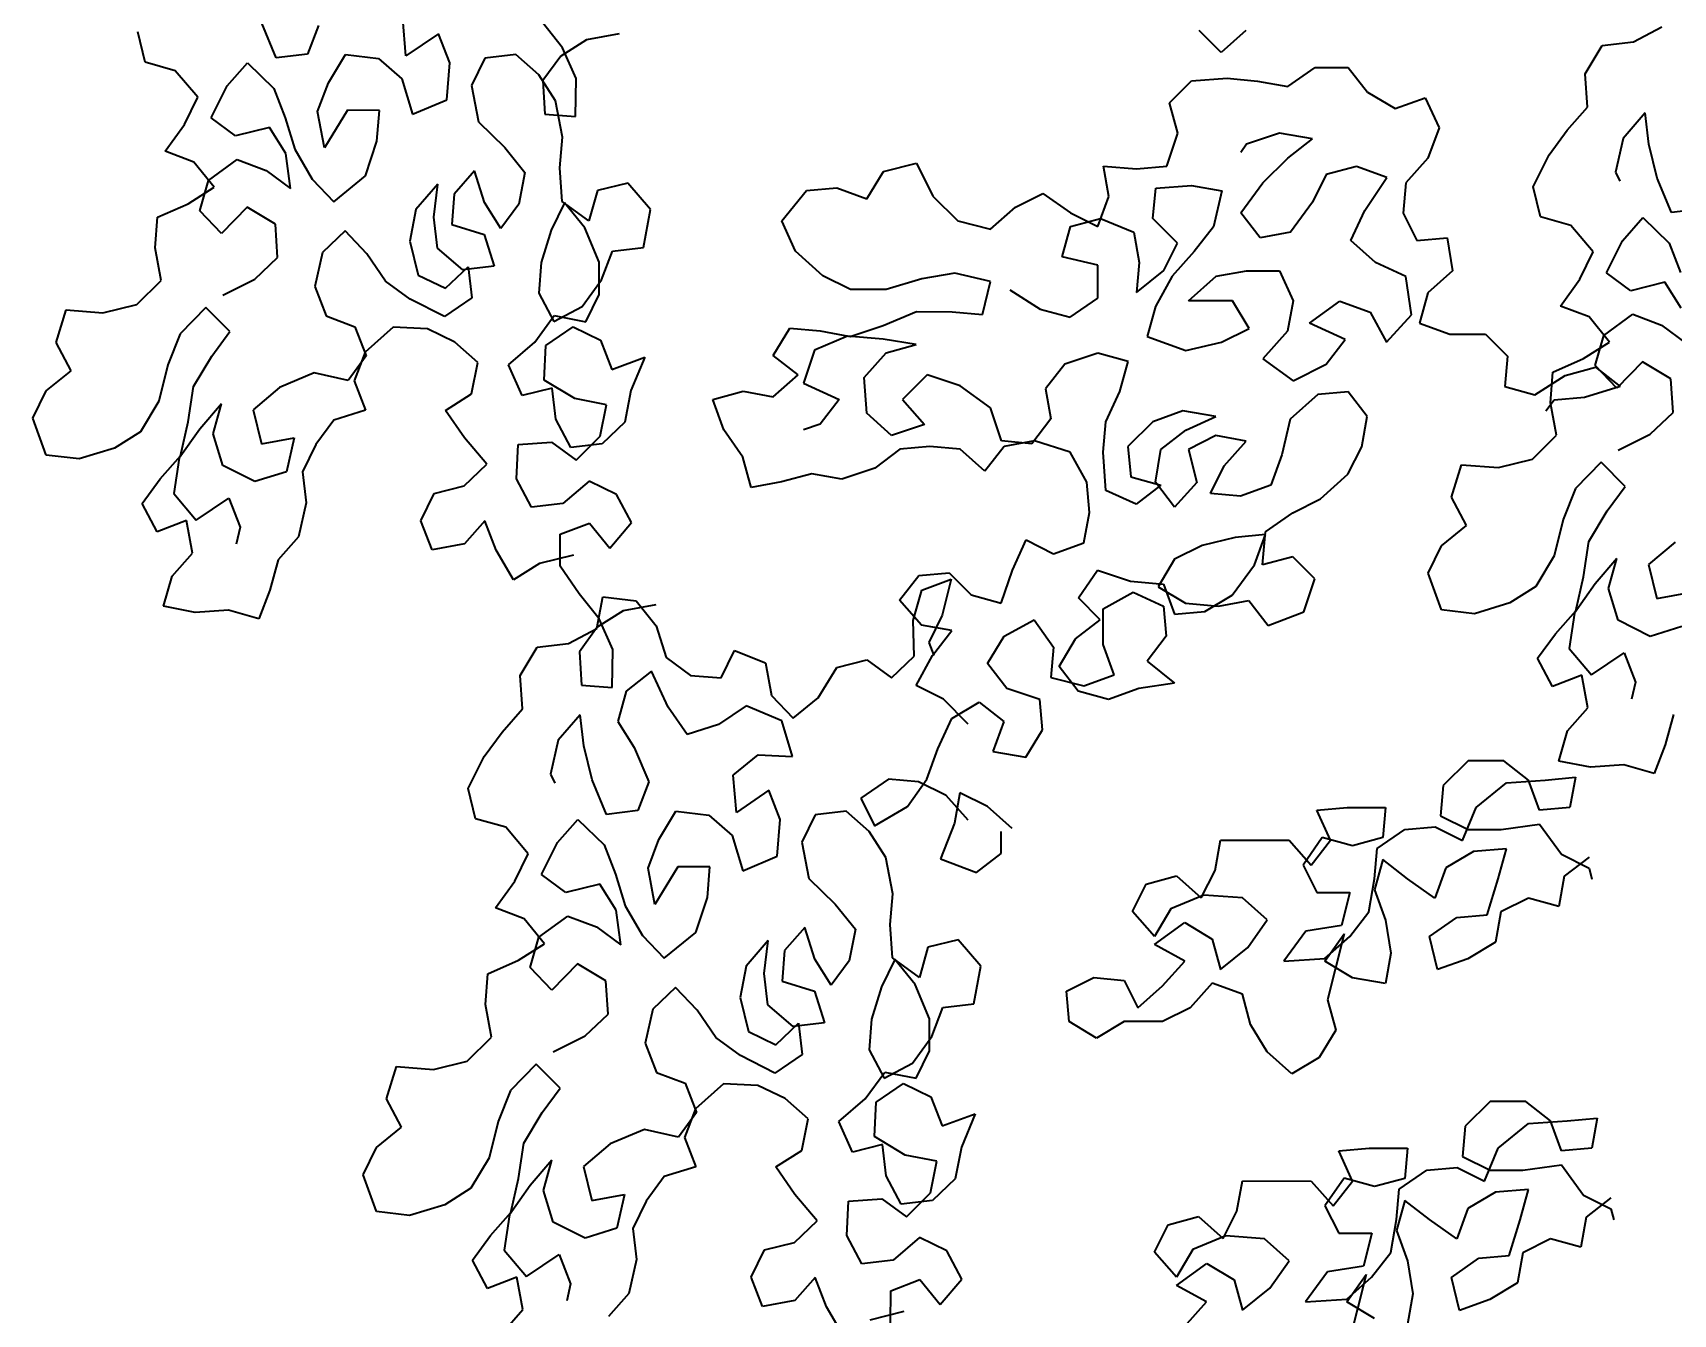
# Model space of a CAD drawing. Header units: millimetres. Extents: x 3675 to 7804, y -1257 to 3701.
# Drawn here: x 4419.5 to 4530, y -495.5 to -409.2 of the extents above; entities that cross this region are included whole.
import ezdxf

# ---------------------------------------------------------------- set-up
doc = ezdxf.new("R2010")
doc.units = ezdxf.units.MM
doc.layers.add('L-shrub', color=74, linetype='Continuous', lineweight=35)

# ---------------------------------------------------------------- blocks, each defined once
blk = doc.blocks.new('a4')
for p, q in [((-0.92666, 1.79942), (-0.9321, 1.81233)), ((-0.8781, 1.80017), (-0.8793, 1.81413)), ((-0.81946, 1.8032), (-0.82703, 1.81258)), ((-0.97576, 1.79779), (-0.97855, 1.8091)), ((-0.91091, 1.81156), (-0.915, 1.8008)), ((-0.86589, 1.80844), (-0.8781, 1.80017)), ((-0.86168, 1.79748), (-0.86589, 1.80844)), ((-0.81045, 1.80618), (-0.82017, 1.80002)), ((-0.79825, 1.80844), (-0.81045, 1.80618)), ((-0.57291, 1.80143), (-0.58114, 1.80968)), ((-0.56364, 1.80966), (-0.57291, 1.80143)), ((-0.41848, 1.80542), (-0.40787, 1.81104)), ((-0.915, 1.8008), (-0.92666, 1.79942)), ((-0.90709, 1.79001), (-0.9007, 1.80059)), ((-0.9007, 1.80059), (-0.88834, 1.79914)), ((-0.83695, 1.80059), (-0.84861, 1.79921)), ((-0.82832, 1.79297), (-0.83695, 1.80059)), ((-0.82017, 1.80002), (-0.82691, 1.79086)), ((-0.81437, 1.79171), (-0.81946, 1.8032)), ((-0.43653, 1.79346), (-0.43014, 1.80404)), ((-0.43014, 1.80404), (-0.41848, 1.80542)), ((-0.96447, 1.79458), (-0.97576, 1.79779)), ((-0.95602, 1.78467), (-0.96447, 1.79458)), ((-0.94506, 1.78887), (-0.93744, 1.79751)), ((-0.93744, 1.79751), (-0.92758, 1.78794)), ((-0.88834, 1.79914), (-0.87971, 1.79152)), ((-0.86278, 1.78371), (-0.86168, 1.79748)), ((-0.84861, 1.79921), (-0.85358, 1.78898)), ((-0.54791, 1.78864), (-0.53761, 1.79583)), ((-0.53761, 1.79583), (-0.52525, 1.79582)), ((-0.52525, 1.79582), (-0.51805, 1.78655)), ((-0.95109, 1.77688), (-0.94506, 1.78887)), ((-0.92758, 1.78794), (-0.92337, 1.77698)), ((-0.91118, 1.77925), (-0.90709, 1.79001)), ((-0.87971, 1.79152), (-0.87569, 1.77827)), ((-0.85358, 1.78898), (-0.85097, 1.77538)), ((-0.82217, 1.78325), (-0.82832, 1.79297)), ((-0.82691, 1.79086), (-0.82606, 1.77832)), ((-0.81458, 1.77741), (-0.81437, 1.79171)), ((-0.59219, 1.7825), (-0.58395, 1.79073)), ((-0.58395, 1.79073), (-0.57056, 1.79175)), ((-0.57056, 1.79175), (-0.55924, 1.79071)), ((-0.55924, 1.79071), (-0.54791, 1.78864)), ((-0.43568, 1.78092), (-0.43653, 1.79346)), ((-0.96099, 1.77444), (-0.95602, 1.78467)), ((-0.87569, 1.77827), (-0.86278, 1.78371)), ((-0.81955, 1.76964), (-0.82217, 1.78325)), ((-0.58911, 1.77117), (-0.59219, 1.7825)), ((-0.51805, 1.78655), (-0.50776, 1.78036)), ((-0.50776, 1.78036), (-0.49643, 1.78447)), ((-0.49643, 1.78447), (-0.49129, 1.77314)), ((-0.94193, 1.77015), (-0.95109, 1.77688)), ((-0.92337, 1.77698), (-0.91969, 1.76514)), ((-0.90856, 1.76564), (-0.91118, 1.77925)), ((-0.90005, 1.77975), (-0.90856, 1.76564)), ((-0.88804, 1.77971), (-0.90005, 1.77975)), ((-0.88896, 1.76824), (-0.88804, 1.77971)), ((-0.85097, 1.77538), (-0.84111, 1.76581)), ((-0.82606, 1.77832), (-0.81458, 1.77741)), ((-0.4433, 1.77229), (-0.43568, 1.78092)), ((-0.41414, 1.77874), (-0.42229, 1.76923)), ((-0.41276, 1.76708), (-0.41414, 1.77874)), ((-0.96826, 1.76439), (-0.96099, 1.77444)), ((-0.92921, 1.77329), (-0.94193, 1.77015)), ((-0.92305, 1.76356), (-0.92921, 1.77329)), ((-0.82047, 1.75817), (-0.81955, 1.76964)), ((-0.59324, 1.75882), (-0.58911, 1.77117)), ((-0.55102, 1.77113), (-0.56338, 1.76703)), ((-0.53866, 1.76906), (-0.55102, 1.77113)), ((-0.54794, 1.76186), (-0.53866, 1.76906)), ((-0.49129, 1.77314), (-0.49542, 1.76182)), ((-0.45003, 1.76312), (-0.4433, 1.77229)), ((-0.42229, 1.76923), (-0.42515, 1.75652)), ((-0.95749, 1.7603), (-0.96826, 1.76439)), ((-0.92132, 1.75049), (-0.92305, 1.76356)), ((-0.91969, 1.76514), (-0.91319, 1.754)), ((-0.89323, 1.75518), (-0.88896, 1.76824)), ((-0.84111, 1.76581), (-0.83354, 1.75643)), ((-0.56338, 1.76703), (-0.56544, 1.76394)), ((-0.45607, 1.75113), (-0.45003, 1.76312)), ((-0.40962, 1.75436), (-0.41276, 1.76708)), ((-0.94993, 1.75092), (-0.95749, 1.7603)), ((-0.95204, 1.7534), (-0.94125, 1.76132)), ((-0.94125, 1.76132), (-0.93048, 1.75723)), ((-0.93048, 1.75723), (-0.92132, 1.75049)), ((-0.85243, 1.75702), (-0.86005, 1.74838)), ((-0.84876, 1.74517), (-0.85243, 1.75702)), ((-0.81962, 1.74563), (-0.82047, 1.75817)), ((-0.70549, 1.74656), (-0.6993, 1.75685)), ((-0.6993, 1.75685), (-0.68694, 1.75993)), ((-0.68694, 1.75993), (-0.68078, 1.74757)), ((-0.61488, 1.74751), (-0.61693, 1.75884)), ((-0.61693, 1.75884), (-0.60457, 1.7578)), ((-0.60457, 1.7578), (-0.59324, 1.75882)), ((-0.55721, 1.75261), (-0.54794, 1.76186)), ((-0.5222, 1.75875), (-0.53353, 1.75567)), ((-0.51087, 1.75462), (-0.5222, 1.75875)), ((-0.49542, 1.76182), (-0.50367, 1.75256)), ((-0.95966, 1.74477), (-0.94993, 1.75092)), ((-0.95525, 1.74211), (-0.95204, 1.7534)), ((-0.91319, 1.754), (-0.90509, 1.7455)), ((-0.90509, 1.7455), (-0.89323, 1.75518)), ((-0.86622, 1.75211), (-0.87437, 1.74259)), ((-0.86767, 1.73975), (-0.86622, 1.75211)), ((-0.83354, 1.75643), (-0.83587, 1.74461)), ((-0.79505, 1.75245), (-0.80636, 1.74965)), ((-0.7866, 1.74253), (-0.79505, 1.75245)), ((-0.72814, 1.74967), (-0.71681, 1.75069)), ((-0.71681, 1.75069), (-0.70549, 1.74656)), ((-0.59841, 1.73926), (-0.59737, 1.75058)), ((-0.59737, 1.75058), (-0.58398, 1.7516)), ((-0.58398, 1.7516), (-0.57266, 1.74953)), ((-0.56546, 1.74129), (-0.55721, 1.75261)), ((-0.53353, 1.75567), (-0.53868, 1.74538)), ((-0.51912, 1.74227), (-0.51087, 1.75462)), ((-0.50367, 1.75256), (-0.50471, 1.74123)), ((-0.45327, 1.73982), (-0.45607, 1.75113)), ((-0.42515, 1.75652), (-0.42357, 1.75316)), ((-0.40418, 1.74145), (-0.40962, 1.75436)), ((-0.97115, 1.73968), (-0.95966, 1.74477)), ((-0.86005, 1.74838), (-0.86096, 1.73691)), ((-0.8426, 1.73545), (-0.84876, 1.74517)), ((-0.83587, 1.74461), (-0.8426, 1.73545)), ((-0.81874, 1.74509), (-0.82371, 1.73486)), ((-0.80957, 1.73836), (-0.81962, 1.74563)), ((-0.81117, 1.73571), (-0.81874, 1.74509)), ((-0.80636, 1.74965), (-0.80957, 1.73836)), ((-0.73742, 1.73836), (-0.72814, 1.74967)), ((-0.68078, 1.74757), (-0.67152, 1.73829)), ((-0.64989, 1.74342), (-0.63959, 1.74856)), ((-0.63959, 1.74856), (-0.6293, 1.74135)), ((-0.61901, 1.73619), (-0.61488, 1.74751)), ((-0.57266, 1.74953), (-0.57576, 1.73615)), ((-0.53868, 1.74538), (-0.54693, 1.73406)), ((-0.97206, 1.7282), (-0.97115, 1.73968)), ((-0.94715, 1.73361), (-0.95525, 1.74211)), ((-0.93759, 1.74347), (-0.94715, 1.73361)), ((-0.92701, 1.73709), (-0.93759, 1.74347)), ((-0.87437, 1.74259), (-0.8767, 1.73077)), ((-0.86628, 1.72809), (-0.86767, 1.73975)), ((-0.78911, 1.72841), (-0.7866, 1.74253)), ((-0.73228, 1.72702), (-0.73742, 1.73836)), ((-0.67152, 1.73829), (-0.65917, 1.73519)), ((-0.65917, 1.73519), (-0.64989, 1.74342)), ((-0.6293, 1.74135), (-0.61901, 1.73619)), ((-0.6293, 1.7362), (-0.61798, 1.73928)), ((-0.61798, 1.73928), (-0.60562, 1.73412)), ((-0.58915, 1.72998), (-0.59841, 1.73926)), ((-0.55826, 1.73201), (-0.56546, 1.74129)), ((-0.52428, 1.73095), (-0.51912, 1.74227)), ((-0.50471, 1.74123), (-0.49957, 1.73093)), ((-0.44198, 1.73661), (-0.45327, 1.73982)), ((-0.42257, 1.73091), (-0.41495, 1.73954)), ((-0.41495, 1.73954), (-0.40509, 1.72998)), ((-0.39252, 1.74284), (-0.40418, 1.74145)), ((-0.92616, 1.72455), (-0.92701, 1.73709)), ((-0.90088, 1.73454), (-0.90938, 1.72644)), ((-0.89278, 1.72604), (-0.90088, 1.73454)), ((-0.86096, 1.73691), (-0.84879, 1.73317)), ((-0.84879, 1.73317), (-0.84511, 1.72132)), ((-0.82371, 1.73486), (-0.82745, 1.72269)), ((-0.80573, 1.72281), (-0.81117, 1.73571)), ((-0.6324, 1.72487), (-0.6293, 1.7362)), ((-0.60562, 1.73412), (-0.60357, 1.72279)), ((-0.57576, 1.73615), (-0.58298, 1.72689)), ((-0.54693, 1.73406), (-0.55826, 1.73201)), ((-0.43353, 1.7267), (-0.44198, 1.73661)), ((-0.9698, 1.71601), (-0.97206, 1.7282)), ((-0.90938, 1.72644), (-0.91224, 1.71374)), ((-0.88574, 1.71578), (-0.89278, 1.72604)), ((-0.8767, 1.73077), (-0.87355, 1.71805)), ((-0.85677, 1.71994), (-0.86628, 1.72809)), ((-0.80486, 1.71627), (-0.80077, 1.72703)), ((-0.80077, 1.72703), (-0.78911, 1.72841)), ((-0.72199, 1.71775), (-0.73228, 1.72702)), ((-0.59431, 1.71969), (-0.58915, 1.72998)), ((-0.58298, 1.72689), (-0.59122, 1.71763)), ((-0.51502, 1.72271), (-0.52428, 1.73095)), ((-0.49957, 1.73093), (-0.48824, 1.73195)), ((-0.48824, 1.73195), (-0.48619, 1.71959)), ((-0.4385, 1.71647), (-0.43353, 1.7267)), ((-0.42861, 1.71892), (-0.42257, 1.73091)), ((-0.40509, 1.72998), (-0.40088, 1.71902)), ((-0.93466, 1.71644), (-0.92616, 1.72455)), ((-0.86332, 1.71307), (-0.85482, 1.72117)), ((-0.84511, 1.72132), (-0.85677, 1.71994)), ((-0.85482, 1.72117), (-0.85344, 1.70952)), ((-0.82745, 1.72269), (-0.82836, 1.71121)), ((-0.80576, 1.7108), (-0.80573, 1.72281)), ((-0.61902, 1.72177), (-0.6324, 1.72487)), ((-0.61903, 1.70942), (-0.61902, 1.72177)), ((-0.60357, 1.72279), (-0.60461, 1.71146)), ((-0.5037, 1.71755), (-0.51502, 1.72271)), ((-0.97883, 1.70703), (-0.9698, 1.71601)), ((-0.94668, 1.71047), (-0.93466, 1.71644)), ((-0.91224, 1.71374), (-0.90803, 1.70278)), ((-0.87658, 1.70905), (-0.88574, 1.71578)), ((-0.87355, 1.71805), (-0.86332, 1.71307)), ((-0.81213, 1.70623), (-0.80486, 1.71627)), ((-0.7117, 1.71259), (-0.72199, 1.71775)), ((-0.68492, 1.71668), (-0.69831, 1.71258)), ((-0.67257, 1.71873), (-0.68492, 1.71668)), ((-0.65918, 1.71563), (-0.67257, 1.71873)), ((-0.66228, 1.70328), (-0.65918, 1.71563)), ((-0.60461, 1.71146), (-0.59431, 1.71969)), ((-0.59122, 1.71763), (-0.59741, 1.70631)), ((-0.58505, 1.70835), (-0.57475, 1.71761)), ((-0.57475, 1.71761), (-0.56342, 1.71966)), ((-0.56342, 1.71966), (-0.55106, 1.71965)), ((-0.55106, 1.71965), (-0.54593, 1.70832)), ((-0.50165, 1.70313), (-0.5037, 1.71755)), ((-0.48619, 1.71959), (-0.49547, 1.71136)), ((-0.44577, 1.70643), (-0.4385, 1.71647)), ((-0.41944, 1.71218), (-0.42861, 1.71892)), ((-0.40672, 1.71533), (-0.41944, 1.71218)), ((-0.40056, 1.7056), (-0.40672, 1.71533)), ((-0.8637, 1.70248), (-0.87658, 1.70905)), ((-0.85344, 1.70952), (-0.8637, 1.70248)), ((-0.82836, 1.71121), (-0.82274, 1.7006)), ((-0.81073, 1.70057), (-0.80576, 1.7108)), ((-0.69831, 1.71258), (-0.7117, 1.71259)), ((-0.65198, 1.71253), (-0.64066, 1.70532)), ((-0.62934, 1.70222), (-0.61903, 1.70942)), ((-0.56858, 1.70834), (-0.58505, 1.70835)), ((-0.56241, 1.69804), (-0.56858, 1.70834)), ((-0.54593, 1.70832), (-0.548, 1.69699)), ((-0.53976, 1.70008), (-0.52842, 1.7083)), ((-0.52842, 1.7083), (-0.5171, 1.70417)), ((-0.49547, 1.71136), (-0.49857, 1.70004)), ((-1.00906, 1.69281), (-1.00532, 1.70498)), ((-1.00532, 1.70498), (-0.99155, 1.70388)), ((-0.99155, 1.70388), (-0.97883, 1.70703)), ((-0.95305, 1.7059), (-0.96261, 1.69604)), ((-0.94407, 1.69687), (-0.95305, 1.7059)), ((-0.90803, 1.70278), (-0.89727, 1.69869)), ((-0.82983, 1.69285), (-0.82256, 1.7029)), ((-0.82274, 1.7006), (-0.81213, 1.70623)), ((-0.82256, 1.7029), (-0.81073, 1.70057)), ((-0.69936, 1.69919), (-0.687, 1.70433)), ((-0.687, 1.70433), (-0.67361, 1.70432)), ((-0.67361, 1.70432), (-0.66228, 1.70328)), ((-0.64066, 1.70532), (-0.62934, 1.70222)), ((-0.59741, 1.70631), (-0.60051, 1.69498)), ((-0.5171, 1.70417), (-0.51093, 1.69284)), ((-0.51093, 1.69284), (-0.50165, 1.70313)), ((-0.43501, 1.70233), (-0.44577, 1.70643)), ((-0.42744, 1.69296), (-0.43501, 1.70233)), ((-0.42955, 1.69543), (-0.41876, 1.70335)), ((-0.41876, 1.70335), (-0.408, 1.69926)), ((-0.96261, 1.69604), (-0.96723, 1.68439)), ((-0.9508, 1.6877), (-0.94407, 1.69687)), ((-0.89727, 1.69869), (-0.89306, 1.68773)), ((-0.88296, 1.69847), (-0.89341, 1.68914)), ((-0.87007, 1.69791), (-0.88296, 1.69847)), ((-0.85985, 1.69293), (-0.87007, 1.69791)), ((-0.82577, 1.69161), (-0.81551, 1.69864)), ((-0.81551, 1.69864), (-0.80528, 1.69367)), ((-0.74055, 1.6879), (-0.73437, 1.69819)), ((-0.73437, 1.69819), (-0.72304, 1.69715)), ((-0.72304, 1.69715), (-0.71172, 1.69508)), ((-0.71172, 1.69508), (-0.69936, 1.69919)), ((-0.57271, 1.6929), (-0.56241, 1.69804)), ((-0.548, 1.69699), (-0.55727, 1.68671)), ((-0.52638, 1.69389), (-0.53976, 1.70008)), ((-0.49857, 1.70004), (-0.48725, 1.69591)), ((-0.48725, 1.69591), (-0.47386, 1.6959)), ((-0.47386, 1.6959), (-0.46563, 1.68765)), ((-0.43276, 1.68414), (-0.42955, 1.69543)), ((-0.408, 1.69926), (-0.39883, 1.69253)), ((-1.00344, 1.6822), (-1.00906, 1.69281)), ((-0.85121, 1.68532), (-0.85985, 1.69293)), ((-0.83974, 1.6844), (-0.82983, 1.69285)), ((-0.82633, 1.67872), (-0.82577, 1.69161)), ((-0.80528, 1.69367), (-0.80107, 1.68271)), ((-0.72511, 1.68995), (-0.72924, 1.6776)), ((-0.71275, 1.69509), (-0.72511, 1.68995)), ((-0.69936, 1.69404), (-0.71275, 1.69509)), ((-0.68701, 1.69197), (-0.69936, 1.69404)), ((-0.69834, 1.68889), (-0.68701, 1.69197)), ((-0.60051, 1.69498), (-0.5861, 1.68982)), ((-0.5861, 1.68982), (-0.57271, 1.6929)), ((-0.53359, 1.68463), (-0.52638, 1.69389)), ((-0.43717, 1.6868), (-0.42744, 1.69296)), ((-0.96723, 1.68439), (-0.97063, 1.67081)), ((-0.95772, 1.67624), (-0.9508, 1.6877)), ((-0.89306, 1.68773), (-0.89979, 1.67856)), ((-0.89341, 1.68914), (-0.8975, 1.67838)), ((-0.85354, 1.67349), (-0.85121, 1.68532)), ((-0.83465, 1.67291), (-0.83974, 1.6844)), ((-0.80107, 1.68271), (-0.7887, 1.68727)), ((-0.7887, 1.68727), (-0.79385, 1.67474)), ((-0.73129, 1.68069), (-0.74055, 1.6879)), ((-0.70658, 1.67964), (-0.69834, 1.68889)), ((-0.63141, 1.68471), (-0.63863, 1.67545)), ((-0.61905, 1.68882), (-0.63141, 1.68471)), ((-0.60773, 1.68572), (-0.61905, 1.68882)), ((-0.61083, 1.6744), (-0.60773, 1.68572)), ((-0.55727, 1.68671), (-0.54595, 1.67846)), ((-0.54595, 1.67846), (-0.53359, 1.68463)), ((-0.46563, 1.68765), (-0.46667, 1.67633)), ((-0.44866, 1.68171), (-0.43717, 1.6868)), ((-0.44401, 1.68042), (-0.43268, 1.6835)), ((-0.42466, 1.67564), (-0.43276, 1.68414)), ((-0.43268, 1.6835), (-0.42342, 1.67629)), ((-0.4151, 1.68551), (-0.42466, 1.67564)), ((-0.40452, 1.67912), (-0.4151, 1.68551)), ((-1.01282, 1.67463), (-1.00344, 1.6822)), ((-0.9125, 1.68142), (-0.92541, 1.67598)), ((-0.89979, 1.67856), (-0.9125, 1.68142)), ((-0.8975, 1.67838), (-0.89329, 1.66742)), ((-0.81487, 1.6718), (-0.82633, 1.67872)), ((-0.74057, 1.67246), (-0.73129, 1.68069)), ((-0.72924, 1.6776), (-0.71586, 1.67141)), ((-0.70556, 1.66625), (-0.70658, 1.67964)), ((-0.6829, 1.68064), (-0.69217, 1.67138)), ((-0.67055, 1.67651), (-0.6829, 1.68064)), ((-0.45535, 1.67323), (-0.44401, 1.68042)), ((-0.44957, 1.67023), (-0.44866, 1.68171)), ((-0.40367, 1.66658), (-0.40452, 1.67912)), ((-1.01779, 1.6644), (-1.01282, 1.67463)), ((-0.97063, 1.67081), (-0.97754, 1.65935)), ((-0.9597, 1.66301), (-0.95772, 1.67624)), ((-0.92541, 1.67598), (-0.93532, 1.66753)), ((-0.86327, 1.66734), (-0.85354, 1.67349)), ((-0.82334, 1.67571), (-0.83465, 1.67291)), ((-0.82196, 1.66405), (-0.82334, 1.67571)), ((-0.80305, 1.66947), (-0.81487, 1.6718)), ((-0.79385, 1.67474), (-0.79618, 1.66292)), ((-0.76322, 1.67145), (-0.75189, 1.67453)), ((-0.75911, 1.66012), (-0.76322, 1.67145)), ((-0.75189, 1.67453), (-0.74057, 1.67246)), ((-0.71586, 1.67141), (-0.72307, 1.66215)), ((-0.69217, 1.67138), (-0.68395, 1.66211)), ((-0.65923, 1.66827), (-0.67055, 1.67651)), ((-0.63863, 1.67545), (-0.63658, 1.66413)), ((-0.61599, 1.66308), (-0.61083, 1.6744)), ((-0.53669, 1.6733), (-0.547, 1.66404)), ((-0.52536, 1.67432), (-0.53669, 1.6733)), ((-0.51816, 1.66505), (-0.52536, 1.67432)), ((-0.46667, 1.67633), (-0.45535, 1.67323)), ((-0.44814, 1.67116), (-0.45123, 1.66705)), ((-0.43681, 1.67218), (-0.44814, 1.67116)), ((-0.42342, 1.67629), (-0.43681, 1.67218)), ((-0.94714, 1.66986), (-0.95529, 1.66035)), ((-0.95035, 1.65857), (-0.94714, 1.66986)), ((-0.93532, 1.66753), (-0.93217, 1.65481)), ((-0.89329, 1.66742), (-0.90513, 1.66374)), ((-0.85623, 1.65708), (-0.86327, 1.66734)), ((-0.80537, 1.65765), (-0.80305, 1.66947)), ((-0.69631, 1.658), (-0.70556, 1.66625)), ((-0.65512, 1.65591), (-0.65923, 1.66827)), ((-0.58715, 1.66717), (-0.59848, 1.66306)), ((-0.5748, 1.6651), (-0.58715, 1.66717)), ((-0.58613, 1.65996), (-0.5748, 1.6651)), ((-0.52023, 1.65372), (-0.51816, 1.66505)), ((-0.44731, 1.65804), (-0.44957, 1.67023)), ((-0.41217, 1.65848), (-0.40367, 1.66658)), ((-1.01289, 1.65061), (-1.01779, 1.6644)), ((-0.97754, 1.65935), (-0.98727, 1.65319)), ((-0.95529, 1.66035), (-0.96309, 1.64942)), ((-0.96256, 1.6503), (-0.9597, 1.66301)), ((-0.94668, 1.64672), (-0.95035, 1.65857)), ((-0.90513, 1.66374), (-0.91187, 1.65458)), ((-0.81633, 1.65344), (-0.82196, 1.66405)), ((-0.79618, 1.66292), (-0.80468, 1.65482)), ((-0.75192, 1.64982), (-0.75911, 1.66012)), ((-0.72307, 1.66215), (-0.72925, 1.66009)), ((-0.68395, 1.66211), (-0.69631, 1.658)), ((-0.63658, 1.66413), (-0.64379, 1.65487)), ((-0.61703, 1.65175), (-0.61599, 1.66308)), ((-0.59848, 1.66306), (-0.60776, 1.6538)), ((-0.5954, 1.65276), (-0.58613, 1.65996)), ((-0.547, 1.66404), (-0.5501, 1.65066)), ((-0.42419, 1.65251), (-0.41217, 1.65848)), ((-0.98727, 1.65319), (-1.00053, 1.64917)), ((-0.93217, 1.65481), (-0.91998, 1.65707)), ((-0.91998, 1.65707), (-0.92284, 1.64436)), ((-0.91187, 1.65458), (-0.91684, 1.64435)), ((-0.84778, 1.64716), (-0.85623, 1.65708)), ((-0.83667, 1.64166), (-0.83611, 1.65455)), ((-0.83611, 1.65455), (-0.82357, 1.6554)), ((-0.82357, 1.6554), (-0.8144, 1.64866)), ((-0.80468, 1.65482), (-0.81633, 1.65344)), ((-0.8144, 1.64866), (-0.80537, 1.65765)), ((-0.69322, 1.65285), (-0.70249, 1.64565)), ((-0.68189, 1.65387), (-0.69322, 1.65285)), ((-0.67057, 1.65283), (-0.68189, 1.65387)), ((-0.66131, 1.64458), (-0.67057, 1.65283)), ((-0.65409, 1.65385), (-0.66131, 1.64458)), ((-0.64379, 1.65487), (-0.65512, 1.65591)), ((-0.64276, 1.65589), (-0.65409, 1.65385)), ((-0.62938, 1.65176), (-0.64276, 1.65589)), ((-0.60776, 1.6538), (-0.60674, 1.64248)), ((-0.59747, 1.64041), (-0.5954, 1.65276)), ((-0.5748, 1.65789), (-0.5851, 1.65275)), ((-0.5851, 1.65275), (-0.58203, 1.64039)), ((-0.56348, 1.65582), (-0.5748, 1.65789)), ((-0.57172, 1.64656), (-0.56348, 1.65582)), ((-0.52539, 1.64343), (-0.52023, 1.65372)), ((-0.45634, 1.64906), (-0.44731, 1.65804)), ((-1.00053, 1.64917), (-1.01289, 1.65061)), ((-0.97018, 1.64167), (-0.96256, 1.6503)), ((-0.96309, 1.64942), (-0.96507, 1.63618)), ((-0.93468, 1.64069), (-0.94668, 1.64672)), ((-0.85628, 1.63906), (-0.84778, 1.64716)), ((-0.74884, 1.63849), (-0.75192, 1.64982)), ((-0.62321, 1.64043), (-0.62938, 1.65176)), ((-0.61601, 1.63734), (-0.61703, 1.65175)), ((-0.57688, 1.63627), (-0.57172, 1.64656)), ((-0.5501, 1.65066), (-0.55423, 1.63934)), ((-0.48658, 1.63484), (-0.48284, 1.64701)), ((-0.48284, 1.64701), (-0.46906, 1.64592)), ((-0.46906, 1.64592), (-0.45634, 1.64906)), ((-0.43056, 1.64793), (-0.44013, 1.63807)), ((-0.42158, 1.6389), (-0.43056, 1.64793)), ((-0.97691, 1.6325), (-0.97018, 1.64167)), ((-0.92284, 1.64436), (-0.93468, 1.64069)), ((-0.91684, 1.64435), (-0.91546, 1.63269)), ((-0.83105, 1.63105), (-0.83667, 1.64166)), ((-0.80948, 1.64088), (-0.81939, 1.63243)), ((-0.79925, 1.63591), (-0.80948, 1.64088)), ((-0.73751, 1.64054), (-0.74884, 1.63849)), ((-0.72618, 1.64361), (-0.73751, 1.64054)), ((-0.71485, 1.64154), (-0.72618, 1.64361)), ((-0.70249, 1.64565), (-0.71485, 1.64154)), ((-0.62219, 1.6291), (-0.62321, 1.64043)), ((-0.60674, 1.64248), (-0.59541, 1.63938)), ((-0.59027, 1.63113), (-0.59747, 1.64041)), ((-0.58203, 1.64039), (-0.59027, 1.63113)), ((-0.5357, 1.63417), (-0.52539, 1.64343)), ((-0.96507, 1.63618), (-0.95662, 1.62627)), ((-0.95662, 1.62627), (-0.94441, 1.63453)), ((-0.94441, 1.63453), (-0.9402, 1.62357)), ((-0.87256, 1.62604), (-0.86759, 1.63627)), ((-0.86759, 1.63627), (-0.85628, 1.63906)), ((-0.79363, 1.6253), (-0.79925, 1.63591)), ((-0.60469, 1.63218), (-0.61601, 1.63734)), ((-0.59541, 1.63938), (-0.60469, 1.63218)), ((-0.56556, 1.63523), (-0.57688, 1.63627)), ((-0.55423, 1.63934), (-0.56556, 1.63523)), ((-0.546, 1.62903), (-0.5357, 1.63417)), ((-0.48095, 1.62423), (-0.48658, 1.63484)), ((-0.44013, 1.63807), (-0.44475, 1.62643)), ((-0.42832, 1.62974), (-0.42158, 1.6389)), ((-0.97129, 1.62189), (-0.97691, 1.6325)), ((-0.91546, 1.63269), (-0.91832, 1.61998)), ((-0.81939, 1.63243), (-0.83105, 1.63105)), ((-0.62426, 1.61778), (-0.62219, 1.6291)), ((-0.5563, 1.62184), (-0.546, 1.62903)), ((-0.43523, 1.61828), (-0.42832, 1.62974)), ((-0.96033, 1.6261), (-0.97129, 1.62189)), ((-0.95807, 1.61391), (-0.96033, 1.6261)), ((-0.9402, 1.62357), (-0.94163, 1.61722)), ((-0.86835, 1.61508), (-0.87256, 1.62604)), ((-0.84855, 1.62598), (-0.85616, 1.61734)), ((-0.84434, 1.61502), (-0.84855, 1.62598)), ((-0.82031, 1.62096), (-0.80935, 1.62516)), ((-0.80935, 1.62516), (-0.80178, 1.61578)), ((-0.80178, 1.61578), (-0.79363, 1.6253)), ((-0.55734, 1.60948), (-0.5563, 1.62184)), ((-0.49033, 1.61666), (-0.48095, 1.62423)), ((-0.44475, 1.62643), (-0.44814, 1.61284)), ((-0.91832, 1.61998), (-0.92593, 1.61135)), ((-0.85616, 1.61734), (-0.86835, 1.61508)), ((-0.82034, 1.60895), (-0.82031, 1.62096)), ((-0.65105, 1.60751), (-0.64589, 1.61883)), ((-0.64589, 1.61883), (-0.63559, 1.61367)), ((-0.63559, 1.61367), (-0.62426, 1.61778)), ((-0.57999, 1.61671), (-0.59029, 1.61157)), ((-0.56763, 1.61979), (-0.57999, 1.61671)), ((-0.5563, 1.62081), (-0.56763, 1.61979)), ((-0.56043, 1.60948), (-0.5563, 1.62081)), ((-0.49531, 1.60643), (-0.49033, 1.61666)), ((-0.43721, 1.60504), (-0.43523, 1.61828)), ((-0.40292, 1.61802), (-0.41283, 1.60957)), ((-0.96568, 1.60528), (-0.95807, 1.61391)), ((-0.92593, 1.61135), (-0.92914, 1.60006)), ((-0.83783, 1.60387), (-0.84434, 1.61502)), ((-0.82811, 1.61003), (-0.83783, 1.60387)), ((-0.81538, 1.61317), (-0.82811, 1.61003)), ((-0.59029, 1.61157), (-0.59648, 1.60128)), ((-0.56868, 1.59816), (-0.56043, 1.60948)), ((-0.54601, 1.61256), (-0.55734, 1.60948)), ((-0.53778, 1.60431), (-0.54601, 1.61256)), ((-0.44814, 1.61284), (-0.45506, 1.60138)), ((-0.42466, 1.61189), (-0.4328, 1.60238)), ((-0.42786, 1.6006), (-0.42466, 1.61189)), ((-0.41283, 1.60957), (-0.40969, 1.59684)), ((-0.96889, 1.59398), (-0.96568, 1.60528)), ((-0.8133, 1.59869), (-0.82034, 1.60895)), ((-0.69327, 1.59622), (-0.68606, 1.60548)), ((-0.68606, 1.60548), (-0.67473, 1.6065)), ((-0.68495, 1.59998), (-0.67399, 1.60419)), ((-0.67399, 1.60419), (-0.67738, 1.5906)), ((-0.67473, 1.6065), (-0.6665, 1.59825)), ((-0.65518, 1.59515), (-0.65105, 1.60751)), ((-0.62634, 1.59719), (-0.61913, 1.60748)), ((-0.61913, 1.60748), (-0.60677, 1.60335)), ((-0.60677, 1.60335), (-0.59442, 1.60231)), ((-0.54191, 1.59196), (-0.53778, 1.60431)), ((-0.4904, 1.59265), (-0.49531, 1.60643)), ((-0.44007, 1.59233), (-0.43721, 1.60504)), ((-0.92914, 1.60006), (-0.93323, 1.5893)), ((-0.80573, 1.58931), (-0.8133, 1.59869)), ((-0.80666, 1.58565), (-0.80433, 1.59747)), ((-0.80433, 1.59747), (-0.79197, 1.59603)), ((-0.68816, 1.58868), (-0.68495, 1.59998)), ((-0.6665, 1.59825), (-0.65518, 1.59515)), ((-0.61811, 1.58894), (-0.62634, 1.59719)), ((-0.61708, 1.59306), (-0.60575, 1.59923)), ((-0.60575, 1.59923), (-0.59443, 1.59407)), ((-0.59648, 1.60128), (-0.58619, 1.59509)), ((-0.59442, 1.60231), (-0.59031, 1.59098)), ((-0.57898, 1.592), (-0.56868, 1.59816)), ((-0.45506, 1.60138), (-0.46479, 1.59523)), ((-0.4328, 1.60238), (-0.4406, 1.59145)), ((-0.42419, 1.58876), (-0.42786, 1.6006)), ((-0.40969, 1.59684), (-0.3975, 1.59911)), ((-0.95707, 1.59166), (-0.96889, 1.59398)), ((-0.94453, 1.59251), (-0.95707, 1.59166)), ((-0.93323, 1.5893), (-0.94453, 1.59251)), ((-0.79672, 1.59228), (-0.80645, 1.58613)), ((-0.78453, 1.59455), (-0.79672, 1.59228)), ((-0.79197, 1.59603), (-0.7844, 1.58665)), ((-0.68504, 1.58694), (-0.69327, 1.59622)), ((-0.61709, 1.57967), (-0.61708, 1.59306)), ((-0.59443, 1.59407), (-0.59341, 1.58274)), ((-0.59031, 1.59098), (-0.57898, 1.592)), ((-0.58619, 1.59509), (-0.57383, 1.59405)), ((-0.57383, 1.59405), (-0.5625, 1.5961)), ((-0.5625, 1.5961), (-0.5553, 1.58683)), ((-0.5553, 1.58683), (-0.54191, 1.59196)), ((-0.47804, 1.5912), (-0.4904, 1.59265)), ((-0.46479, 1.59523), (-0.47804, 1.5912)), ((-0.44769, 1.5837), (-0.44007, 1.59233)), ((-0.4406, 1.59145), (-0.44258, 1.57821)), ((-0.81727, 1.58003), (-0.80666, 1.58565)), ((-0.80645, 1.58613), (-0.81318, 1.57697)), ((-0.80064, 1.57781), (-0.80573, 1.58931)), ((-0.7844, 1.58665), (-0.78073, 1.57481)), ((-0.68784, 1.57526), (-0.68816, 1.58868)), ((-0.67372, 1.58487), (-0.68504, 1.58694)), ((-0.67738, 1.5906), (-0.68235, 1.58037)), ((-0.68094, 1.57561), (-0.67372, 1.58487)), ((-0.65416, 1.5828), (-0.64282, 1.58896)), ((-0.64282, 1.58896), (-0.63563, 1.57866)), ((-0.62739, 1.58174), (-0.61811, 1.58894)), ((-0.4122, 1.58272), (-0.42419, 1.58876)), ((-0.40036, 1.5864), (-0.4122, 1.58272)), ((-0.83531, 1.56807), (-0.82893, 1.57865)), ((-0.82893, 1.57865), (-0.81727, 1.58003)), ((-0.68235, 1.58037), (-0.68042, 1.5756)), ((-0.66034, 1.57251), (-0.65416, 1.5828)), ((-0.63563, 1.57866), (-0.63667, 1.56734)), ((-0.63357, 1.57145), (-0.62739, 1.58174)), ((-0.61298, 1.56834), (-0.61709, 1.57967)), ((-0.59341, 1.58274), (-0.60062, 1.57348)), ((-0.45442, 1.57454), (-0.44769, 1.5837)), ((-0.81318, 1.57697), (-0.81234, 1.56443)), ((-0.80086, 1.56351), (-0.80064, 1.57781)), ((-0.78073, 1.57481), (-0.77156, 1.56807)), ((-0.76009, 1.56716), (-0.75511, 1.57739)), ((-0.75511, 1.57739), (-0.74347, 1.57276)), ((-0.74347, 1.57276), (-0.74121, 1.56057)), ((-0.71681, 1.5711), (-0.7055, 1.5739)), ((-0.7055, 1.5739), (-0.69634, 1.56716)), ((-0.69634, 1.56716), (-0.68784, 1.57526)), ((-0.68712, 1.56429), (-0.68094, 1.57561)), ((-0.65315, 1.56323), (-0.66034, 1.57251)), ((-0.60062, 1.57348), (-0.59033, 1.56523)), ((-0.4488, 1.56393), (-0.45442, 1.57454)), ((-0.44258, 1.57821), (-0.43413, 1.5683)), ((-0.43413, 1.5683), (-0.42193, 1.57657)), ((-0.42193, 1.57657), (-0.41772, 1.56561)), ((-0.83446, 1.55553), (-0.83531, 1.56807)), ((-0.78622, 1.5697), (-0.79559, 1.56213)), ((-0.77989, 1.55626), (-0.78622, 1.5697)), ((-0.77156, 1.56807), (-0.76009, 1.56716)), ((-0.72373, 1.55964), (-0.71681, 1.5711)), ((-0.63667, 1.56734), (-0.62431, 1.56424)), ((-0.62637, 1.56218), (-0.63357, 1.57145)), ((-0.62431, 1.56424), (-0.61298, 1.56834)), ((-0.43784, 1.56813), (-0.4488, 1.56393)), ((-0.43558, 1.55594), (-0.43784, 1.56813)), ((-0.81234, 1.56443), (-0.80086, 1.56351)), ((-0.79559, 1.56213), (-0.7988, 1.55084)), ((-0.74121, 1.56057), (-0.73311, 1.55208)), ((-0.67683, 1.55914), (-0.68712, 1.56429)), ((-0.64079, 1.5591), (-0.65315, 1.56323)), ((-0.61505, 1.55908), (-0.62637, 1.56218)), ((-0.60372, 1.56319), (-0.61505, 1.55908)), ((-0.59033, 1.56523), (-0.60372, 1.56319)), ((-0.41772, 1.56561), (-0.41915, 1.55925)), ((-0.84208, 1.54689), (-0.83446, 1.55553)), ((-0.77286, 1.546), (-0.77989, 1.55626)), ((-0.75076, 1.55671), (-0.76102, 1.54968)), ((-0.73735, 1.55103), (-0.75076, 1.55671)), ((-0.73311, 1.55208), (-0.72373, 1.55964)), ((-0.66757, 1.54986), (-0.67683, 1.55914)), ((-0.67375, 1.55192), (-0.66345, 1.55809)), ((-0.66345, 1.55809), (-0.65419, 1.55088)), ((-0.63977, 1.54777), (-0.64079, 1.5591)), ((-0.44319, 1.54731), (-0.43558, 1.55594)), ((-0.81292, 1.55335), (-0.82107, 1.54384)), ((-0.81154, 1.54169), (-0.81292, 1.55335)), ((-0.7988, 1.55084), (-0.79265, 1.54111)), ((-0.76102, 1.54968), (-0.77286, 1.546)), ((-0.73332, 1.53777), (-0.73735, 1.55103)), ((-0.67891, 1.5406), (-0.67375, 1.55192)), ((-0.65419, 1.55088), (-0.65832, 1.53955)), ((-0.40345, 1.55339), (-0.40665, 1.54209)), ((-0.84881, 1.53773), (-0.84208, 1.54689)), ((-0.82107, 1.54384), (-0.82393, 1.53113)), ((-0.64596, 1.53748), (-0.63977, 1.54777)), ((-0.4464, 1.53602), (-0.44319, 1.54731)), ((-0.40665, 1.54209), (-0.41075, 1.53133)), ((-0.85485, 1.52574), (-0.84881, 1.53773)), ((-0.8084, 1.52897), (-0.81154, 1.54169)), ((-0.79265, 1.54111), (-0.78721, 1.5282)), ((-0.75559, 1.53077), (-0.74621, 1.53834)), ((-0.74621, 1.53834), (-0.73332, 1.53777)), ((-0.68304, 1.52928), (-0.67891, 1.5406)), ((-0.65832, 1.53955), (-0.64596, 1.53748)), ((-0.48039, 1.53614), (-0.48967, 1.52688)), ((-0.46701, 1.53613), (-0.48039, 1.53614)), ((-0.45775, 1.52891), (-0.46701, 1.53613)), ((-0.43458, 1.53369), (-0.4464, 1.53602)), ((-0.82393, 1.53113), (-0.82235, 1.52777)), ((-0.7544, 1.51681), (-0.75559, 1.53077)), ((-0.45157, 1.52891), (-0.44024, 1.52993)), ((-0.44024, 1.52993), (-0.44231, 1.5186)), ((-0.42204, 1.53454), (-0.43458, 1.53369)), ((-0.41075, 1.53133), (-0.42204, 1.53454)), ((-0.85206, 1.51443), (-0.85485, 1.52574)), ((-0.80296, 1.51606), (-0.8084, 1.52897)), ((-0.78721, 1.5282), (-0.7913, 1.51744)), ((-0.74219, 1.52508), (-0.7544, 1.51681)), ((-0.73798, 1.51412), (-0.74219, 1.52508)), ((-0.69745, 1.52929), (-0.70776, 1.5221)), ((-0.68613, 1.52825), (-0.69745, 1.52929)), ((-0.69025, 1.51899), (-0.68304, 1.52928)), ((-0.67584, 1.5231), (-0.68613, 1.52825)), ((-0.67069, 1.52412), (-0.67276, 1.5128)), ((-0.66039, 1.51896), (-0.67069, 1.52412)), ((-0.48967, 1.52688), (-0.49071, 1.51556)), ((-0.47732, 1.51863), (-0.46599, 1.52789)), ((-0.46599, 1.52789), (-0.45157, 1.52891)), ((-0.45364, 1.51758), (-0.45775, 1.52891)), ((-0.7913, 1.51744), (-0.80296, 1.51606)), ((-0.78338, 1.50665), (-0.777, 1.51723)), ((-0.777, 1.51723), (-0.76464, 1.51578)), ((-0.71325, 1.51723), (-0.72491, 1.51585)), ((-0.70462, 1.50962), (-0.71325, 1.51723)), ((-0.70776, 1.5221), (-0.70262, 1.51179)), ((-0.70262, 1.51179), (-0.69025, 1.51899)), ((-0.66761, 1.51382), (-0.67584, 1.5231)), ((-0.65113, 1.51072), (-0.66039, 1.51896)), ((-0.53704, 1.51766), (-0.52572, 1.51868)), ((-0.5319, 1.50633), (-0.53704, 1.51766)), ((-0.52572, 1.51868), (-0.5113, 1.51866)), ((-0.5113, 1.51866), (-0.51234, 1.50734)), ((-0.48248, 1.50628), (-0.47732, 1.51863)), ((-0.44231, 1.5186), (-0.45364, 1.51758)), ((-0.84076, 1.51122), (-0.85206, 1.51443)), ((-0.83231, 1.50131), (-0.84076, 1.51122)), ((-0.82135, 1.50552), (-0.81374, 1.51415)), ((-0.81374, 1.51415), (-0.80387, 1.50459)), ((-0.76464, 1.51578), (-0.75601, 1.50817)), ((-0.73908, 1.50035), (-0.73798, 1.51412)), ((-0.72491, 1.51585), (-0.72988, 1.50562)), ((-0.67276, 1.5128), (-0.67792, 1.49941)), ((-0.5041, 1.51042), (-0.49277, 1.51144)), ((-0.49277, 1.51144), (-0.48248, 1.50628)), ((-0.49071, 1.51556), (-0.48042, 1.5104)), ((-0.46806, 1.51039), (-0.45364, 1.51243)), ((-0.45364, 1.51243), (-0.44542, 1.5011)), ((-0.82739, 1.49353), (-0.82135, 1.50552)), ((-0.78747, 1.49589), (-0.78338, 1.50665)), ((-0.75601, 1.50817), (-0.75198, 1.49491)), ((-0.72988, 1.50562), (-0.72727, 1.49202)), ((-0.69846, 1.49989), (-0.70462, 1.50962)), ((-0.65526, 1.50145), (-0.65525, 1.50969)), ((-0.57516, 1.49504), (-0.57309, 1.50636)), ((-0.57309, 1.50636), (-0.54735, 1.50634)), ((-0.54735, 1.50634), (-0.53912, 1.49707)), ((-0.53499, 1.50736), (-0.54221, 1.49707)), ((-0.53912, 1.49707), (-0.5319, 1.50633)), ((-0.52367, 1.50426), (-0.53499, 1.50736)), ((-0.51234, 1.50734), (-0.52367, 1.50426)), ((-0.5144, 1.50322), (-0.5041, 1.51042)), ((-0.48042, 1.5104), (-0.46806, 1.51039)), ((-0.83728, 1.49108), (-0.83231, 1.50131)), ((-0.80387, 1.50459), (-0.79966, 1.49363)), ((-0.75198, 1.49491), (-0.73908, 1.50035)), ((-0.69585, 1.48628), (-0.69846, 1.49989)), ((-0.67792, 1.49941), (-0.66453, 1.49425)), ((-0.66453, 1.49425), (-0.65526, 1.50145)), ((-0.51235, 1.4991), (-0.51545, 1.48778)), ((-0.51544, 1.4919), (-0.5144, 1.50322)), ((-0.50309, 1.49188), (-0.51235, 1.4991)), ((-0.47837, 1.50216), (-0.48867, 1.49599)), ((-0.46601, 1.50318), (-0.47837, 1.50216)), ((-0.46911, 1.49185), (-0.46601, 1.50318)), ((-0.44542, 1.5011), (-0.43512, 1.49594)), ((-0.43512, 1.50006), (-0.44439, 1.49286)), ((-0.81822, 1.48679), (-0.82739, 1.49353)), ((-0.79966, 1.49363), (-0.79599, 1.48179)), ((-0.78486, 1.48229), (-0.78747, 1.49589)), ((-0.77635, 1.49639), (-0.78486, 1.48229)), ((-0.76434, 1.49636), (-0.77635, 1.49639)), ((-0.76525, 1.48488), (-0.76434, 1.49636)), ((-0.60091, 1.48991), (-0.58958, 1.49299)), ((-0.58958, 1.49299), (-0.58032, 1.48475)), ((-0.58032, 1.48475), (-0.57516, 1.49504)), ((-0.54221, 1.49707), (-0.53707, 1.48677)), ((-0.48867, 1.49599), (-0.4928, 1.48467)), ((-0.44439, 1.49286), (-0.44646, 1.48154)), ((-0.43512, 1.49594), (-0.4341, 1.49182)), ((-0.84455, 1.48103), (-0.83728, 1.49108)), ((-0.8055, 1.48993), (-0.81822, 1.48679)), ((-0.79935, 1.48021), (-0.8055, 1.48993)), ((-0.72727, 1.49202), (-0.7174, 1.48246)), ((-0.60607, 1.47962), (-0.60091, 1.48991)), ((-0.53707, 1.48677), (-0.52471, 1.48676)), ((-0.52471, 1.48676), (-0.52782, 1.4744)), ((-0.51751, 1.47954), (-0.51544, 1.4919)), ((-0.51545, 1.48778), (-0.51134, 1.47645)), ((-0.4928, 1.48467), (-0.50309, 1.49188)), ((-0.47324, 1.47847), (-0.46911, 1.49185)), ((-0.83379, 1.47694), (-0.84455, 1.48103)), ((-0.79599, 1.48179), (-0.78948, 1.47064)), ((-0.76953, 1.47183), (-0.76525, 1.48488)), ((-0.7174, 1.48246), (-0.70984, 1.47308)), ((-0.69676, 1.47481), (-0.69585, 1.48628)), ((-0.59165, 1.48064), (-0.59784, 1.47035)), ((-0.57929, 1.48578), (-0.59165, 1.48064)), ((-0.56487, 1.48473), (-0.57929, 1.48578)), ((-0.55561, 1.47649), (-0.56487, 1.48473)), ((-0.45779, 1.48464), (-0.46809, 1.4795)), ((-0.44646, 1.48154), (-0.45779, 1.48464)), ((-0.82622, 1.46756), (-0.83379, 1.47694)), ((-0.82834, 1.47004), (-0.81754, 1.47796)), ((-0.81754, 1.47796), (-0.80678, 1.47387)), ((-0.79762, 1.46713), (-0.79935, 1.48021)), ((-0.69591, 1.46227), (-0.69676, 1.47481)), ((-0.59784, 1.47035), (-0.60607, 1.47962)), ((-0.59784, 1.46726), (-0.58651, 1.47549)), ((-0.58651, 1.47549), (-0.57621, 1.4693)), ((-0.56283, 1.4662), (-0.55561, 1.47649)), ((-0.52782, 1.4744), (-0.5412, 1.47236)), ((-0.52473, 1.47028), (-0.51751, 1.47954)), ((-0.51134, 1.47645), (-0.50929, 1.46409)), ((-0.49487, 1.47025), (-0.48457, 1.47745)), ((-0.48457, 1.47745), (-0.47324, 1.47847)), ((-0.46809, 1.4795), (-0.47016, 1.46817)), ((-0.83154, 1.45875), (-0.82834, 1.47004)), ((-0.80678, 1.47387), (-0.79762, 1.46713)), ((-0.78948, 1.47064), (-0.78138, 1.46214)), ((-0.78138, 1.46214), (-0.76953, 1.47183)), ((-0.74252, 1.46875), (-0.75067, 1.45924)), ((-0.74396, 1.45639), (-0.74252, 1.46875)), ((-0.72873, 1.47366), (-0.73635, 1.46503)), ((-0.72505, 1.46182), (-0.72873, 1.47366)), ((-0.70984, 1.47308), (-0.71216, 1.46125)), ((-0.67135, 1.46909), (-0.68266, 1.46629)), ((-0.6629, 1.45918), (-0.67135, 1.46909)), ((-0.57621, 1.4693), (-0.57314, 1.45797)), ((-0.5412, 1.47236), (-0.54945, 1.46104)), ((-0.53401, 1.46102), (-0.52679, 1.47131)), ((-0.534, 1.46205), (-0.52473, 1.47028)), ((-0.52679, 1.47131), (-0.53299, 1.44661)), ((-0.49179, 1.45789), (-0.49487, 1.47025)), ((-0.47016, 1.46817), (-0.48046, 1.462)), ((-0.83595, 1.46141), (-0.82622, 1.46756)), ((-0.73635, 1.46503), (-0.73726, 1.45355)), ((-0.68587, 1.455), (-0.69591, 1.46227)), ((-0.68266, 1.46629), (-0.68587, 1.455)), ((-0.58652, 1.46107), (-0.59784, 1.46726)), ((-0.57314, 1.45797), (-0.56283, 1.4662)), ((-0.54945, 1.46104), (-0.534, 1.46205)), ((-0.50929, 1.46409), (-0.51136, 1.45276)), ((-0.48046, 1.462), (-0.49179, 1.45789)), ((-0.84836, 1.44484), (-0.84744, 1.45632)), ((-0.84744, 1.45632), (-0.83595, 1.46141)), ((-0.82344, 1.45025), (-0.83154, 1.45875)), ((-0.81388, 1.46011), (-0.82344, 1.45025)), ((-0.8033, 1.45373), (-0.81388, 1.46011)), ((-0.75067, 1.45924), (-0.75299, 1.44741)), ((-0.74258, 1.44473), (-0.74396, 1.45639)), ((-0.7189, 1.45209), (-0.72505, 1.46182)), ((-0.71216, 1.46125), (-0.7189, 1.45209)), ((-0.69503, 1.46174), (-0.7, 1.45151)), ((-0.68746, 1.45236), (-0.69503, 1.46174)), ((-0.66541, 1.44506), (-0.6629, 1.45918)), ((-0.59477, 1.45181), (-0.58652, 1.46107)), ((-0.52371, 1.45484), (-0.53401, 1.46102)), ((-0.80245, 1.44119), (-0.8033, 1.45373)), ((-0.77718, 1.45118), (-0.78567, 1.44308)), ((-0.76908, 1.44269), (-0.77718, 1.45118)), ((-0.73726, 1.45355), (-0.72509, 1.44981)), ((-0.72509, 1.44981), (-0.72141, 1.43797)), ((-0.7, 1.45151), (-0.70375, 1.43933)), ((-0.68203, 1.43945), (-0.68746, 1.45236)), ((-0.63081, 1.44978), (-0.6205, 1.45492)), ((-0.62979, 1.43846), (-0.63081, 1.44978)), ((-0.6205, 1.45492), (-0.60918, 1.45388)), ((-0.60918, 1.45388), (-0.60404, 1.44358)), ((-0.60404, 1.44358), (-0.59477, 1.45181)), ((-0.57623, 1.45282), (-0.58448, 1.44356)), ((-0.56491, 1.44869), (-0.57623, 1.45282)), ((-0.51136, 1.45276), (-0.52371, 1.45484)), ((-0.8461, 1.43265), (-0.84836, 1.44484)), ((-0.75299, 1.44741), (-0.74985, 1.43469)), ((-0.73307, 1.43659), (-0.74258, 1.44473)), ((-0.68116, 1.43291), (-0.67707, 1.44368)), ((-0.67707, 1.44368), (-0.66541, 1.44506)), ((-0.58448, 1.44356), (-0.59478, 1.43843)), ((-0.56183, 1.43737), (-0.56491, 1.44869)), ((-0.53299, 1.44661), (-0.52991, 1.43528)), ((-0.81095, 1.43309), (-0.80245, 1.44119)), ((-0.78567, 1.44308), (-0.78853, 1.43038)), ((-0.76204, 1.43243), (-0.76908, 1.44269)), ((-0.73962, 1.42972), (-0.73112, 1.43782)), ((-0.72141, 1.43797), (-0.73307, 1.43659)), ((-0.73112, 1.43782), (-0.72974, 1.42616)), ((-0.70375, 1.43933), (-0.70466, 1.42786)), ((-0.68206, 1.42744), (-0.68203, 1.43945)), ((-0.6195, 1.43227), (-0.62979, 1.43846)), ((-0.60919, 1.43844), (-0.6195, 1.43227)), ((-0.59478, 1.43843), (-0.60919, 1.43844)), ((-0.55566, 1.42706), (-0.56183, 1.43737)), ((-0.85513, 1.42367), (-0.8461, 1.43265)), ((-0.82298, 1.42712), (-0.81095, 1.43309)), ((-0.75287, 1.42569), (-0.76204, 1.43243)), ((-0.74985, 1.43469), (-0.73962, 1.42972)), ((-0.68843, 1.42287), (-0.68116, 1.43291)), ((-0.52991, 1.43528), (-0.5361, 1.42499)), ((-0.78853, 1.43038), (-0.78432, 1.41942)), ((-0.74, 1.41912), (-0.75287, 1.42569)), ((-0.72974, 1.42616), (-0.74, 1.41912)), ((-0.70466, 1.42786), (-0.69904, 1.41725)), ((-0.68703, 1.41721), (-0.68206, 1.42744)), ((-0.5464, 1.41882), (-0.55566, 1.42706)), ((-0.88536, 1.40945), (-0.88162, 1.42162)), ((-0.88162, 1.42162), (-0.86785, 1.42053)), ((-0.86785, 1.42053), (-0.85513, 1.42367)), ((-0.82935, 1.42254), (-0.83891, 1.41268)), ((-0.82036, 1.41351), (-0.82935, 1.42254)), ((-0.78432, 1.41942), (-0.77356, 1.41533)), ((-0.70612, 1.4095), (-0.69885, 1.41954)), ((-0.69904, 1.41725), (-0.68843, 1.42287)), ((-0.69885, 1.41954), (-0.68703, 1.41721)), ((-0.5361, 1.42499), (-0.5464, 1.41882)), ((-0.8271, 1.40435), (-0.82036, 1.41351)), ((-0.77356, 1.41533), (-0.76935, 1.40437)), ((-0.75926, 1.41511), (-0.7697, 1.40578)), ((-0.74637, 1.41455), (-0.75926, 1.41511)), ((-0.73614, 1.40958), (-0.74637, 1.41455)), ((-0.70206, 1.40825), (-0.6918, 1.41528)), ((-0.6918, 1.41528), (-0.68157, 1.41031)), ((-0.87974, 1.39884), (-0.88536, 1.40945)), ((-0.83891, 1.41268), (-0.84353, 1.40104)), ((-0.72751, 1.40196), (-0.73614, 1.40958)), ((-0.71603, 1.40105), (-0.70612, 1.4095)), ((-0.70263, 1.39536), (-0.70206, 1.40825)), ((-0.68157, 1.41031), (-0.67737, 1.39935)), ((-0.47217, 1.40853), (-0.48145, 1.39928)), ((-0.45878, 1.40852), (-0.47217, 1.40853)), ((-0.44952, 1.40131), (-0.45878, 1.40852)), ((-0.84353, 1.40104), (-0.84692, 1.38745)), ((-0.83402, 1.39289), (-0.8271, 1.40435)), ((-0.76935, 1.40437), (-0.77609, 1.3952)), ((-0.7697, 1.40578), (-0.77379, 1.39502)), ((-0.72984, 1.39013), (-0.72751, 1.40196)), ((-0.71094, 1.38955), (-0.71603, 1.40105)), ((-0.67737, 1.39935), (-0.66499, 1.40391)), ((-0.66499, 1.40391), (-0.67015, 1.39139)), ((-0.45776, 1.40028), (-0.44335, 1.4013)), ((-0.44542, 1.38997), (-0.44952, 1.40131)), ((-0.44335, 1.4013), (-0.43202, 1.40232)), ((-0.43202, 1.40232), (-0.43409, 1.39099)), ((-0.88912, 1.39127), (-0.87974, 1.39884)), ((-0.7888, 1.39806), (-0.8017, 1.39262)), ((-0.77609, 1.3952), (-0.7888, 1.39806)), ((-0.77379, 1.39502), (-0.76959, 1.38406)), ((-0.69117, 1.38844), (-0.70263, 1.39536)), ((-0.48145, 1.39928), (-0.48249, 1.38795)), ((-0.4691, 1.39103), (-0.45776, 1.40028)), ((-0.89409, 1.38104), (-0.88912, 1.39127)), ((-0.836, 1.37965), (-0.83402, 1.39289)), ((-0.8017, 1.39262), (-0.81161, 1.38417)), ((-0.73957, 1.38398), (-0.72984, 1.39013)), ((-0.69963, 1.39235), (-0.71094, 1.38955)), ((-0.69825, 1.38069), (-0.69963, 1.39235)), ((-0.67934, 1.38611), (-0.69117, 1.38844)), ((-0.67015, 1.39139), (-0.67247, 1.37956)), ((-0.52882, 1.39005), (-0.51749, 1.39107)), ((-0.52368, 1.37872), (-0.52882, 1.39005)), ((-0.51749, 1.39107), (-0.50308, 1.39106)), ((-0.50308, 1.39106), (-0.50412, 1.37973)), ((-0.47426, 1.37867), (-0.4691, 1.39103)), ((-0.43409, 1.39099), (-0.44542, 1.38997)), ((-0.84692, 1.38745), (-0.85384, 1.37599)), ((-0.82344, 1.3865), (-0.83159, 1.37699)), ((-0.82665, 1.37521), (-0.82344, 1.3865)), ((-0.81161, 1.38417), (-0.80847, 1.37145)), ((-0.76959, 1.38406), (-0.78143, 1.38038)), ((-0.73253, 1.37372), (-0.73957, 1.38398)), ((-0.68167, 1.37429), (-0.67934, 1.38611)), ((-0.50618, 1.37562), (-0.49588, 1.38281)), ((-0.49588, 1.38281), (-0.48455, 1.38383)), ((-0.48455, 1.38383), (-0.47426, 1.37867)), ((-0.48249, 1.38795), (-0.47219, 1.38279)), ((-0.47219, 1.38279), (-0.45984, 1.38278)), ((-0.45984, 1.38278), (-0.44542, 1.38483)), ((-0.44542, 1.38483), (-0.43719, 1.37349)), ((-0.88918, 1.36725), (-0.89409, 1.38104)), ((-0.85384, 1.37599), (-0.86357, 1.36983)), ((-0.83159, 1.37699), (-0.83939, 1.36606)), ((-0.83886, 1.36694), (-0.836, 1.37965)), ((-0.78143, 1.38038), (-0.78816, 1.37122)), ((-0.69263, 1.37008), (-0.69825, 1.38069)), ((-0.67247, 1.37956), (-0.68097, 1.37146)), ((-0.56694, 1.36743), (-0.56487, 1.37876)), ((-0.56487, 1.37876), (-0.53913, 1.37873)), ((-0.53913, 1.37873), (-0.5309, 1.36946)), ((-0.52677, 1.37975), (-0.53399, 1.36946)), ((-0.5309, 1.36946), (-0.52368, 1.37872)), ((-0.51545, 1.37665), (-0.52677, 1.37975)), ((-0.50412, 1.37973), (-0.51545, 1.37665)), ((-0.86357, 1.36983), (-0.87683, 1.36581)), ((-0.82297, 1.36337), (-0.82665, 1.37521)), ((-0.80847, 1.37145), (-0.79628, 1.37371)), ((-0.79628, 1.37371), (-0.79914, 1.36101)), ((-0.78816, 1.37122), (-0.79313, 1.36099)), ((-0.72408, 1.36381), (-0.73253, 1.37372)), ((-0.71297, 1.3583), (-0.71241, 1.37119)), ((-0.71241, 1.37119), (-0.69987, 1.37204)), ((-0.69987, 1.37204), (-0.6907, 1.36531)), ((-0.68097, 1.37146), (-0.69263, 1.37008)), ((-0.6907, 1.36531), (-0.68167, 1.37429)), ((-0.50722, 1.36429), (-0.50618, 1.37562)), ((-0.50412, 1.37149), (-0.50722, 1.36017)), ((-0.49486, 1.36428), (-0.50412, 1.37149)), ((-0.47014, 1.37455), (-0.48044, 1.36838)), ((-0.45779, 1.37557), (-0.47014, 1.37455)), ((-0.46088, 1.36425), (-0.45779, 1.37557)), ((-0.43719, 1.37349), (-0.4269, 1.36833)), ((-0.4269, 1.37245), (-0.43617, 1.36525)), ((-0.87683, 1.36581), (-0.88918, 1.36725)), ((-0.84647, 1.35831), (-0.83886, 1.36694)), ((-0.83939, 1.36606), (-0.84137, 1.35282)), ((-0.73258, 1.35571), (-0.72408, 1.36381)), ((-0.59269, 1.36231), (-0.58136, 1.36539)), ((-0.58136, 1.36539), (-0.5721, 1.35714)), ((-0.5721, 1.35714), (-0.56694, 1.36743)), ((-0.53399, 1.36946), (-0.52885, 1.35916)), ((-0.50929, 1.35194), (-0.50722, 1.36429)), ((-0.48457, 1.35706), (-0.49486, 1.36428)), ((-0.48044, 1.36838), (-0.48457, 1.35706)), ((-0.46502, 1.35087), (-0.46088, 1.36425)), ((-0.43617, 1.36525), (-0.43824, 1.35393)), ((-0.4269, 1.36833), (-0.42588, 1.36422)), ((-0.85321, 1.34914), (-0.84647, 1.35831)), ((-0.81098, 1.35733), (-0.82297, 1.36337)), ((-0.79914, 1.36101), (-0.81098, 1.35733)), ((-0.79313, 1.36099), (-0.79175, 1.34933)), ((-0.70735, 1.34769), (-0.71297, 1.3583)), ((-0.68578, 1.35752), (-0.69569, 1.34907)), ((-0.67555, 1.35255), (-0.68578, 1.35752)), ((-0.59784, 1.35202), (-0.59269, 1.36231)), ((-0.57107, 1.35817), (-0.58343, 1.35303)), ((-0.55665, 1.35713), (-0.57107, 1.35817)), ((-0.52885, 1.35916), (-0.51649, 1.35915)), ((-0.51649, 1.35915), (-0.51959, 1.3468)), ((-0.50722, 1.36017), (-0.50312, 1.34884)), ((-0.84137, 1.35282), (-0.83292, 1.34291)), ((-0.74886, 1.34268), (-0.74389, 1.35291)), ((-0.74389, 1.35291), (-0.73258, 1.35571)), ((-0.66993, 1.34194), (-0.67555, 1.35255)), ((-0.58961, 1.34274), (-0.59784, 1.35202)), ((-0.58343, 1.35303), (-0.58961, 1.34274)), ((-0.54739, 1.34888), (-0.55665, 1.35713)), ((-0.51651, 1.34267), (-0.50929, 1.35194)), ((-0.45987, 1.35189), (-0.46194, 1.34057)), ((-0.44956, 1.35703), (-0.45987, 1.35189)), ((-0.43824, 1.35393), (-0.44956, 1.35703)), ((-0.84758, 1.33853), (-0.85321, 1.34914)), ((-0.83292, 1.34291), (-0.82071, 1.35118)), ((-0.82071, 1.35118), (-0.8165, 1.34022)), ((-0.79175, 1.34933), (-0.79461, 1.33663)), ((-0.69569, 1.34907), (-0.70735, 1.34769)), ((-0.58962, 1.33965), (-0.57828, 1.34788)), ((-0.57828, 1.34788), (-0.56799, 1.34169)), ((-0.55461, 1.33859), (-0.54739, 1.34888)), ((-0.51959, 1.3468), (-0.53298, 1.34475)), ((-0.50312, 1.34884), (-0.50107, 1.33648)), ((-0.48665, 1.34265), (-0.47634, 1.34985)), ((-0.47634, 1.34985), (-0.46502, 1.35087)), ((-0.83662, 1.34274), (-0.84758, 1.33853)), ((-0.83436, 1.33055), (-0.83662, 1.34274)), ((-0.8165, 1.34022), (-0.81793, 1.33386)), ((-0.74465, 1.33172), (-0.74886, 1.34268)), ((-0.72484, 1.34262), (-0.73246, 1.33399)), ((-0.72064, 1.33166), (-0.72484, 1.34262)), ((-0.6966, 1.3376), (-0.68564, 1.34181)), ((-0.68564, 1.34181), (-0.67808, 1.33243)), ((-0.67808, 1.33243), (-0.66993, 1.34194)), ((-0.5783, 1.33346), (-0.58962, 1.33965)), ((-0.56799, 1.34169), (-0.56491, 1.33036)), ((-0.53298, 1.34475), (-0.54123, 1.33343)), ((-0.52578, 1.33342), (-0.51857, 1.34371)), ((-0.52578, 1.33445), (-0.51651, 1.34267)), ((-0.51857, 1.34371), (-0.52477, 1.319)), ((-0.48357, 1.33029), (-0.48665, 1.34265)), ((-0.46194, 1.34057), (-0.47224, 1.3344)), ((-0.79461, 1.33663), (-0.80223, 1.32799)), ((-0.73246, 1.33399), (-0.74465, 1.33172)), ((-0.69664, 1.32559), (-0.6966, 1.3376)), ((-0.58654, 1.3242), (-0.5783, 1.33346)), ((-0.56491, 1.33036), (-0.55461, 1.33859)), ((-0.54123, 1.33343), (-0.52578, 1.33445)), ((-0.51549, 1.32723), (-0.52578, 1.33342)), ((-0.50107, 1.33648), (-0.50314, 1.32516)), ((-0.47224, 1.3344), (-0.48357, 1.33029)), ((-0.84198, 1.32192), (-0.83436, 1.33055)), ((-0.71413, 1.32052), (-0.72064, 1.33166)), ((-0.69168, 1.32981), (-0.7044, 1.32667))]:
    blk.add_line(p, q)
blk = doc.blocks.new('A$C11BA3BBE')
at = {"xscale": 1.757985580985007, "yscale": 1.757985580985007, "zscale": 1.757985580985007}
blk.add_blockref('a4', (1.7893, 0), dxfattribs=at)

msp = doc.modelspace()

# ---------------------------------------------------------------- block references
at = {"layer": 'L-shrub', "xscale": 102.2617952794016, "yscale": 102.2617952794016, "zscale": 102.2617952794016}
msp.add_blockref('A$C11BA3BBE', (4419.53, -734.4), dxfattribs=at)

doc.saveas('drawing.dxf')
